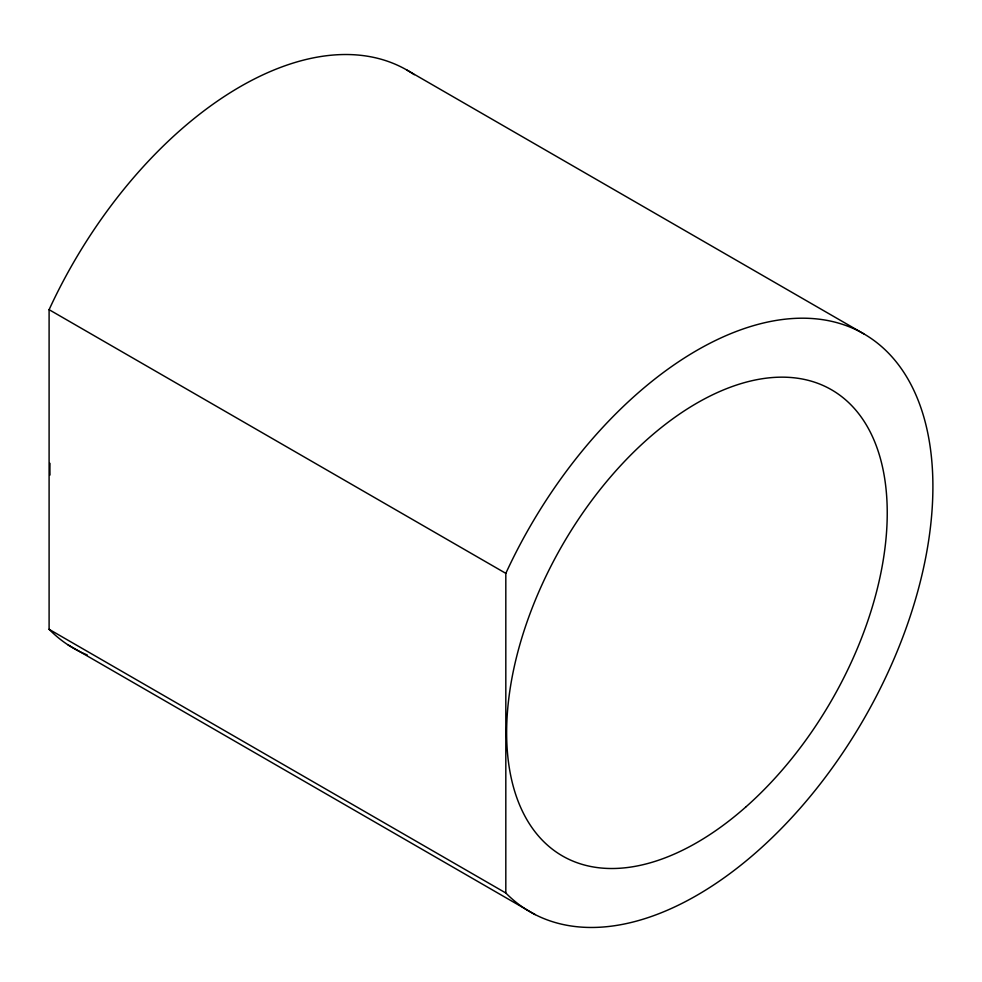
<?xml version="1.0" encoding="UTF-8"?>
<svg xmlns="http://www.w3.org/2000/svg" width="982" height="982" viewBox="0 0 982 982"><rect width="100%" height="100%" fill="white"/><g stroke="black" fill="none" stroke-linecap="round" stroke-linejoin="round"><path stroke-width="1.47" d="M407.076 70.152L863.792 333.831M414.306 74.706A333.708 192.668 -60 0 0 49.1 309.674L505.816 573.353L505.816 892.994A333.708 192.668 -60 0 0 854.733 734.303A333.708 192.668 -60 0 0 854.733 329.142A333.708 192.668 -60 0 0 505.816 573.353M49.1 309.674L49.1 629.315L505.816 892.994M67.991 644.843L535.202 914.623M87.251 654.945A333.708 192.668 -60 0 1 49.1 629.315M49.984 475.055A269.117 155.377 -60 0 1 49.984 463.332M746.185 806.652A269.117 155.377 -60 0 0 831.496 389.768A269.117 155.377 -60 0 0 513.12 672.081A269.117 155.377 -60 0 0 746.185 806.652"/></g></svg>
